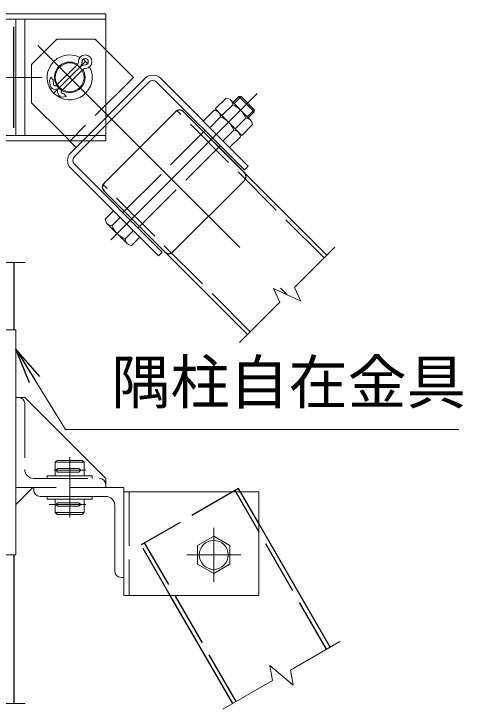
# Model space of a CAD drawing. Units: millimetres, scale not verified. Extents: x -12600 to 12600, y -8910 to 8910.
# Drawn here: x -2524 to -1027, y -6725 to -4408 of the extents above; entities that cross this region are included whole.
import ezdxf
from ezdxf.enums import TextEntityAlignment as Align

# ---------------------------------------------------------------- set-up
doc = ezdxf.new("R2010")
doc.units = ezdxf.units.MM
doc.header["$LTSCALE"] = 30
doc.linetypes.add('DASHED', pattern=[7.5, 6, -1.5])
doc.linetypes.add('USER1', pattern=[50.8, 31.75, -6.35, 6.35, -6.35])
for name, color, linetype, lineweight in [('0-0_D-STR1', 1, 'Continuous', 25), ('0-1_D-BMK', 2, 'USER1', 13), ('0-2_D-STR3', 3, 'Continuous', 13), ('0-4_D-STR-DIM', 7, 'Continuous', 13), ('0-7_D-STR-TXT', 7, 'Continuous', 13)]:
    doc.layers.add(name, color=color, linetype=linetype, lineweight=lineweight)
doc.layers.add('0-5_0', color=7, linetype='Continuous')
doc.styles.add('ＭＳ ゴシック', font='')
doc.styles.get('ＭＳ ゴシック').set_extended_font_data('MS Gothic')

# ---------------------------------------------------------------- blocks, each defined once
blk = doc.blocks.new('_Open')
at = {"layer": '0-5_0'}
blk.add_line((-30, 5), (0, 0), dxfattribs=at)
blk.add_lwpolyline([(-30, -5), (0, 0), (-30, 0)], dxfattribs=at)

msp = doc.modelspace()

# ---------------------------------------------------------------- linework, layer by layer
at = {"layer": '0-0_D-STR1'}
for p, q in [((-2524.12, -4788.19), (-2524.12, -4451.59)), ((-1985.77, -4734.23), (-2223.78, -4972.24)), ((-1480.9, -5211.93), (-1958.61, -4734.23)), ((-1756.13, -4936.71), (-1958.61, -4734.23)), ((-1994.14, -5201.88), (-1756.13, -4963.87)), ((-1746.07, -5477.1), (-2223.78, -4999.39)), ((-2223.78, -4999.39), (-2021.29, -5201.88)), ((-2524.12, -5236.44), (-2524.12, -5461.44)), ((-1470.12, -6519.11), (-1708.12, -6106.89)), ((-2524.12, -6211.44), (-2524.12, -6706.61)), ((-1794.88, -6706.61), (-2002.83, -6346.44))]:
    msp.add_line(p, q, dxfattribs=at)
at = {"layer": '0-0_D-STR1', "linetype": 'DASHED'}
for p, q in [((-1490.45, -5221.48), (-1981.12, -4730.81)), ((-1736.52, -5467.55), (-2227.2, -4976.88)), ((-1775.35, -5990.45), (-2100.11, -6177.95)), ((-1481.82, -6525.86), (-1787.04, -5997.2)), ((-1708.12, -6106.89), (-1775.35, -5990.45)), ((-2002.83, -6346.44), (-2100.11, -6177.95)), ((-1783.19, -6699.86), (-2088.41, -6171.2))]:
    msp.add_line(p, q, dxfattribs=at)
at = {"layer": '0-0_D-STR1'}
for centre, start, end in [((-1972.19, -4747.8), 45, 135), ((-1769.7, -4950.29), 315, 45), ((-2210.2, -4985.81), 135, 225), ((-2007.71, -5188.3), 225, 315)]:
    msp.add_arc(centre, 19.2, start, end, dxfattribs=at)
at = {"layer": '0-1_D-BMK'}
for p, q in [((-2444.18, -4513.82), (-1613.49, -5344.52)), ((-2286.06, -4567.84), (-2390.17, -4671.94)), ((-2992.87, -4619.89), (-2430.37, -4619.89)), ((-2200.95, -5161.54), (-1713.16, -4673.75)), ((-2338.12, -5885.21), (-2338.12, -6086.59)), ((-2389.92, -5929.44), (-2284.05, -5929.44)), ((-2406.66, -6043.44), (-2284.05, -6043.44)), ((-1858.12, -6121.44), (-1858.12, -6301.44)), ((-1948.12, -6211.44), (-1768.12, -6211.44))]:
    msp.add_line(p, q, dxfattribs=at)
at = {"layer": '0-2_D-STR3'}
for p, q in [((-3205.12, -4408.39), (-2218.12, -4408.39)), ((-2218.12, -4408.39), (-2218.12, -4831.39)), ((-3205.12, -4426.39), (-2218.12, -4426.39)), ((-2518.12, -4426.39), (-2518.12, -4813.39)), ((-2488.12, -4426.39), (-2488.12, -4813.39)), ((-2405.48, -4629.85), (-2403.77, -4644.32)), ((-2393.56, -4628.45), (-2391.85, -4642.91)), ((-2086.74, -4623.07), (-2334.93, -4871.26)), ((-2035.83, -4623.07), (-1743.09, -4915.81)), ((-2074.01, -4635.8), (-2322.21, -4883.99)), ((-2048.56, -4635.8), (-1755.81, -4928.54)), ((-2357.95, -4674.7), (-2362.39, -4673.27)), ((-2361.64, -4686.12), (-2366.07, -4684.69)), ((-1816.91, -4689.25), (-1852.97, -4725.32)), ((-1735.25, -4762.43), (-1803.51, -4694.17)), ((-1794, -4703.68), (-1774.11, -4683.79)), ((-1790.55, -4707.12), (-1767.22, -4683.79)), ((-1723.2, -4734.7), (-1774.11, -4683.79)), ((-1767.22, -4683.79), (-1774.11, -4683.79)), ((-1723.2, -4727.81), (-1767.22, -4683.79)), ((-1764.72, -4813.56), (-1852.97, -4725.32)), ((-1830.91, -4747.38), (-1794.85, -4711.32)), ((-1857.21, -4729.56), (-1893.28, -4765.62)), ((-1775.56, -4802.73), (-1843.81, -4734.47)), ((-1746.53, -4751.15), (-1723.2, -4727.81)), ((-1743.09, -4754.59), (-1723.2, -4734.7)), ((-1723.2, -4734.7), (-1723.2, -4727.81)), ((-1805.03, -4853.87), (-1893.28, -4765.62)), ((-1871.21, -4787.68), (-1835.15, -4751.62)), ((-1786.79, -4791.5), (-1750.72, -4755.44)), ((-1827.09, -4831.81), (-1791.03, -4795.74)), ((-1764.72, -4813.56), (-1728.66, -4777.5)), ((-3205.12, -4813.39), (-2218.12, -4813.39)), ((-2359.33, -4810.81), (-2316.9, -4853.23)), ((-1805.03, -4853.87), (-1768.97, -4817.81)), ((-3205.12, -4831.39), (-2218.12, -4831.39)), ((-2322.21, -4909.45), (-2029.46, -5202.19)), ((-2334.93, -4922.18), (-2042.19, -5214.92)), ((-1743.09, -4915.81), (-1755.81, -4928.54)), ((-2219.96, -5092.31), (-2192.38, -5064.73)), ((-2104.13, -5152.97), (-2192.38, -5064.73)), ((-2197.9, -5114.37), (-2170.32, -5086.79)), ((-2146.79, -5173.96), (-2215.05, -5105.7)), ((-2153.77, -5158.49), (-2126.2, -5130.91)), ((-2131.71, -5180.55), (-2104.13, -5152.97)), ((-2029.46, -5202.19), (-2042.19, -5214.92)), ((-2905.12, -5461.44), (-2518.12, -5461.44)), ((-2518.12, -5461.44), (-2518.12, -6211.44)), ((-2518.12, -5686.44), (-2488.12, -5686.44)), ((-2218.12, -5956.44), (-2488.12, -5686.44)), ((-2386.12, -5902.44), (-2380.12, -5896.44)), ((-2386.12, -5947.44), (-2386.12, -5902.44)), ((-2296.12, -5896.44), (-2290.12, -5902.44)), ((-2290.12, -5947.44), (-2290.12, -5902.44)), ((-2413.12, -5956.44), (-2413.12, -5947.44)), ((-2263.12, -5956.44), (-2263.12, -5947.44)), ((-2218.12, -5956.44), (-2218.12, -5986.44)), ((-2518.12, -6043.83), (-2460.72, -5986.44)), ((-2458.12, -5986.44), (-2458.12, -5995.44)), ((-2218.12, -6016.44), (-2437.12, -6016.44)), ((-2413.12, -6016.44), (-2413.12, -6025.44)), ((-2263.12, -6016.44), (-2263.12, -6025.44)), ((-2158.12, -6001.44), (-1708.12, -6001.44)), ((-1708.12, -6001.44), (-1708.12, -6346.44)), ((-2263.12, -6025.44), (-2413.12, -6025.44)), ((-2386.12, -6070.44), (-2386.12, -6025.44)), ((-2378.7, -6037.44), (-2307.91, -6037.44)), ((-2290.12, -6070.44), (-2290.12, -6025.44)), ((-2188.12, -6265.44), (-2188.12, -6046.44)), ((-2380.12, -6076.44), (-2386.12, -6070.44)), ((-2386.12, -6070.44), (-2290.12, -6070.44)), ((-2378.7, -6049.44), (-2307.91, -6049.44)), ((-2296.12, -6076.44), (-2290.12, -6070.44)), ((-2380.12, -6076.44), (-2296.12, -6076.44)), ((-2905.12, -6211.44), (-2518.12, -6211.44)), ((-2167.12, -6286.44), (-2158.12, -6286.44))]:
    msp.add_line(p, q, dxfattribs=at)
at = {"layer": '0-2_D-STR3', "linetype": 'DASHED'}
for p, q in [((-2380.54, -4492.61), (-2253.26, -4492.61)), ((-2253.26, -4492.61), (-2104.77, -4641.1)), ((-2313.46, -4578.26), (-2381.65, -4646.45)), ((-2295.69, -4594.43), (-2364.68, -4663.42)), ((-2125.98, -4619.89), (-2338.12, -4832.02)), ((-2465.4, -4704.74), (-2359.33, -4810.81)), ((-2160.99, -5070.67), (-1887.34, -4797.02)), ((-2110.07, -5121.58), (-1836.42, -4847.93)), ((-2488.12, -5707.44), (-2488.12, -5926.44)), ((-2386.12, -5902.44), (-2290.12, -5902.44)), ((-2380.12, -5896.44), (-2296.12, -5896.44)), ((-2382.99, -5929.44), (-2378.7, -5923.44)), ((-2378.7, -5935.44), (-2382.99, -5929.44)), ((-2378.7, -5923.44), (-2307.91, -5923.44)), ((-2263.12, -5947.44), (-2413.12, -5947.44)), ((-2378.7, -5935.44), (-2307.91, -5935.44)), ((-2458.12, -5956.44), (-2239.12, -5956.44)), ((-2158.12, -5986.44), (-2518.12, -5986.44)), ((-2140.12, -6001.44), (-2140.12, -6346.44))]:
    msp.add_line(p, q, dxfattribs=at)
for points in [[(-2380.54, -4492.61), (-2465.4, -4577.46), (-2465.4, -4704.74)], [(-2307.91, -5935.44), (-2301.57, -5929.44), (-2307.91, -5923.44)]]:
    msp.add_lwpolyline(points, dxfattribs=at)
at = {"layer": '0-2_D-STR3'}
for points in [[(-2405.48, -4629.85), (-2400.72, -4619.02), (-2393.56, -4628.45)], [(-2357.95, -4674.7), (-2350.09, -4683.55), (-2361.64, -4686.12)], [(-2158.12, -5986.44), (-2158.12, -6346.44), (-1708.12, -6346.44)], [(-2378.7, -6037.44), (-2382.99, -6043.44), (-2378.7, -6049.44)], [(-2307.91, -6037.44), (-2301.57, -6043.44), (-2307.91, -6049.44)]]:
    msp.add_lwpolyline(points, dxfattribs=at)
msp.add_lwpolyline([(-1912.16, -6242.64), (-1858.12, -6273.84), (-1804.08, -6242.64), (-1804.08, -6180.24), (-1858.12, -6149.04), (-1912.16, -6180.24)], close=True, dxfattribs=at)
for centre, radius in [((-2338.12, -4619.89), 48), ((-1858.12, -6211.44), 48.27)]:
    msp.add_circle(centre, radius, dxfattribs=at)
for centre, radius, start, end in [((-2338.12, -4619.89), 75, 62.81803, 28.0289), ((-2286.56, -4567.57), 22.5, 272.26298, 180.12813), ((-2286.56, -4567.57), 10.5, 272.26298, 180.12813), ((-2338.12, -4619.89), 75, 37.40006, 53.44687), ((-2338.12, -4619.89), 51, 58.87933, 31.29837), ((-2324.06, -4567.65), 15, 315, 0.12813), ((-2285.08, -4605.04), 27, 92.26298, 135), ((-2285.08, -4605.04), 15, 92.26298, 135), ((-2061.28, -4648.52), 36, 45, 135), ((-2061.28, -4648.52), 18, 45, 135), ((-2385.89, -4642.21), 18, 186.73573, 315), ((-2385.89, -4642.21), 6, 186.73573, 315), ((-2360.54, -4667.56), 18, 127.62533, 252.10649), ((-2360.54, -4667.56), 6, 122.20897, 252.10649), ((-1817.68, -4712.09), 22.85, 1.94085, 88.05915), ((-1828.02, -4788.62), 84.12, 23.22895, 66.77105), ((-1857.99, -4752.39), 22.85, 1.94085, 88.05915), ((-1868.33, -4828.92), 84.12, 23.22895, 66.77105), ((-1751.91, -4778.68), 23.27, 2.91412, 87.08588), ((-1792.21, -4818.99), 23.27, 2.91412, 87.08588), ((-2309.48, -4896.72), 36, 135, 225), ((-2309.48, -4896.72), 18, 135, 225), ((-2197.12, -5091.53), 22.85, 181.94085, 268.05915), ((-2120.6, -5081.19), 84.12, 203.22895, 246.77105), ((-2130.53, -5157.31), 23.27, 182.91412, 267.08588), ((-2509.12, -5707.44), 21, 0, 90), ((-2458.12, -5926.44), 30, 180, 270), ((-2239.12, -5977.44), 21, 0, 90), ((-2437.12, -5995.44), 21, 180, 270), ((-2218.12, -6046.44), 30, 0, 90), ((-2167.12, -6265.44), 21, 180, 270)]:
    msp.add_arc(centre, radius, start, end, dxfattribs=at)
at = {"layer": '0-2_D-STR3', "linetype": 'DASHED'}
msp.add_arc((-2324.06, -4567.65), 27, 315, 0.12813, dxfattribs=at)
at = {"layer": '0-4_D-STR-DIM'}
for p, q in [((-1454.39, -5185.42), (-1589, -5320.03)), ((-2676.99, -5236.44), (-2486.62, -5236.44)), ((-1659.37, -5323.12), (-1637.97, -5369.01)), ((-1567.6, -5365.91), (-1659.37, -5323.12)), ((-1589, -5320.03), (-1567.6, -5365.91)), ((-1637.97, -5369), (-1772.59, -5503.62)), ((-1437.65, -6500.36), (-1602.51, -6595.54)), ((-1671.29, -6580.32), (-1662.5, -6630.17)), ((-1593.72, -6645.4), (-1671.29, -6580.32)), ((-1602.51, -6595.54), (-1593.72, -6645.4)), ((-1662.49, -6630.17), (-1827.36, -6725.36)), ((-2676.99, -6706.61), (-2486.62, -6706.61))]:
    msp.add_line(p, q, dxfattribs=at)
at = {"layer": '0-7_D-STR-TXT'}
msp.add_lwpolyline([(-1041, -5793.74), (-2351.89, -5793.74), (-2517.06, -5527.2)], dxfattribs=at)

# ---------------------------------------------------------------- block references
at = {"layer": '0-7_D-STR-TXT', "xscale": 4, "yscale": 4, "rotation": 121.78604}
msp.add_blockref('_Open', (-2518.12, -5525.5), dxfattribs=at)

# ---------------------------------------------------------------- texts
at = {"layer": '0-7_D-STR-TXT', "style": 'ＭＳ ゴシック'}
msp.add_text('隅柱自在金具', height=144.3, dxfattribs=at).set_placement((-2199.12, -5751.03), align=Align.BOTTOM_LEFT)

doc.saveas('drawing.dxf')
